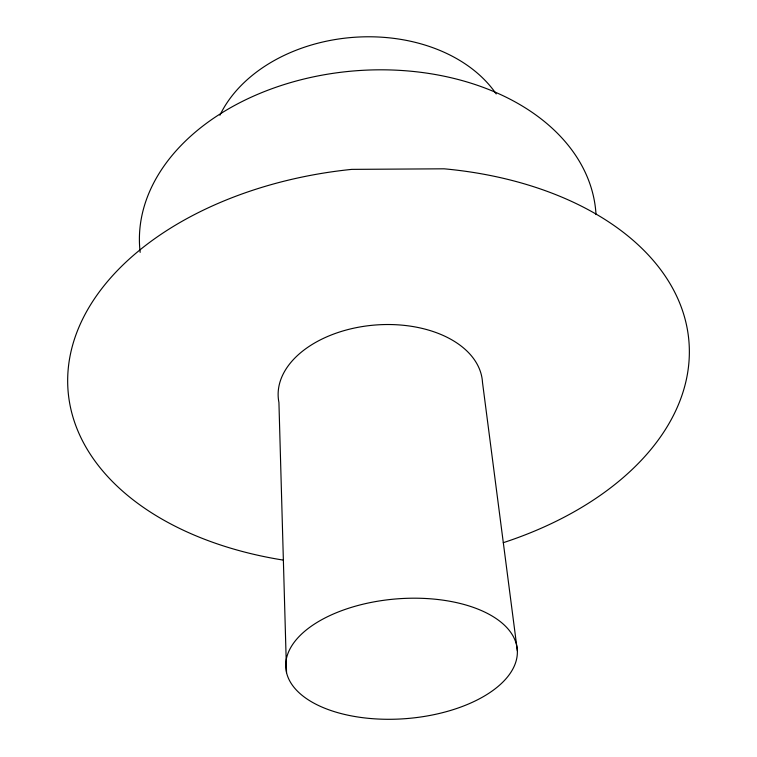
<?xml version="1.0" encoding="UTF-8"?>
<svg xmlns="http://www.w3.org/2000/svg" width="757" height="757" viewBox="0 0 757 757"><rect width="100%" height="100%" fill="white"/><g stroke="black" fill="none" stroke-linecap="round" stroke-linejoin="round"><path stroke-width="1.14" d="M517.343 650.717A116.105 60.049 -4.5 0 0 341.369 610.776A116.105 60.049 -4.5 0 0 345.873 714.731A116.105 60.049 -4.5 0 0 517.343 650.717L482.493 382.37A102.403 64.79 -4.5 0 0 372.065 325.302A102.403 64.79 -4.5 0 0 278.926 402.469L286.543 672.661M503.263 542.693A311.411 198.561 -4.5 0 0 687.801 332.001A311.411 198.561 -4.5 0 0 444.104 168.811L351.806 169.369A311.411 198.561 -4.5 0 0 69.653 358.241A311.411 198.561 -4.5 0 0 282.995 560.057M140.168 252.365A228.756 159.746 -4.5 0 1 353.907 70.931A228.756 159.746 -4.5 0 1 596.014 214.6M219.89 115.272A150.548 110.721 -4.5 0 1 352.932 37.386A150.548 110.721 -4.5 0 1 496.185 93.944"/></g></svg>
